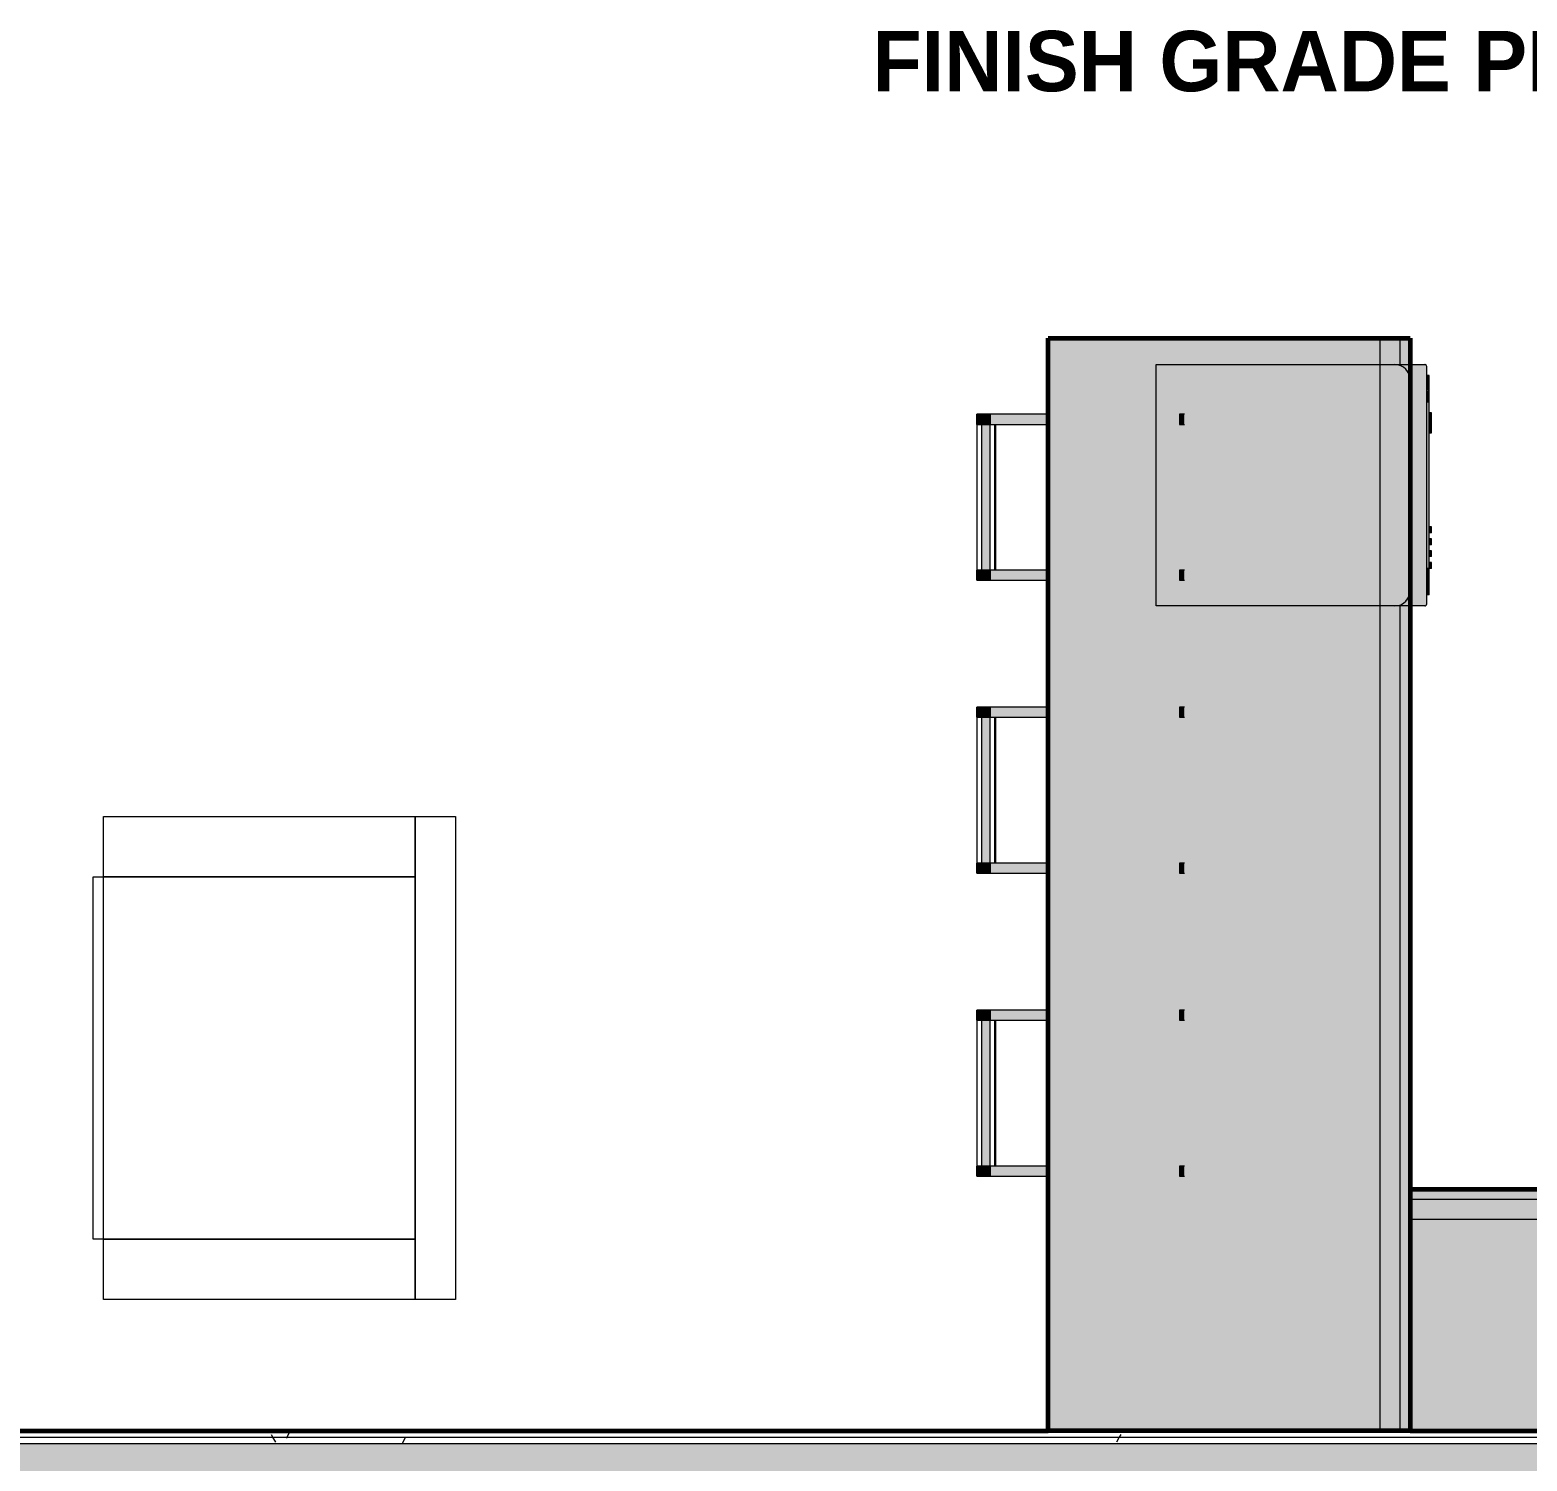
# Model space of a CAD drawing. Header units: inches. Extents: x -4061 to -1937, y 9836 to 11171.
# Drawn here: x -3716.2 to -3567.4, y 10550.2 to 10692.4 of the extents above; entities that cross this region are included whole.
import ezdxf

# ---------------------------------------------------------------- set-up
doc = ezdxf.new("R2010")
doc.units = ezdxf.units.IN
doc.header["$MEASUREMENT"] = 0
for name, color, linetype, lineweight in [('0-1', 7, 'Continuous', 5), ('0-2', 250, 'Continuous', 9), ('A-WALL', 113, 'Continuous', 18), ('A-WALL-PATT-4', 111, 'Continuous', 9), ('G-ANNO-TEXT', 231, 'Continuous', 9), ('I-FURN', 30, 'Continuous', 9), ('I-FURN-1', 250, 'Continuous', 9), ('I-FURN-2', 253, 'Continuous', 9), ('I-WALL-2', 2, 'Continuous', 60), ('Q-CASE-1', 253, 'Continuous', 9), ('Q-CASE-2', 10, 'Continuous', 60), ('Q-CASE-3', 250, 'Continuous', 9), ('Q-SPCQ-1', 250, 'Continuous', 9), ('Q-SPCQ-2', 55, 'Continuous', 9)]:
    doc.layers.add(name, color=color, linetype=linetype, lineweight=lineweight)
doc.styles.add('Century Gothic_B', font='GOTHICB.TTF', dxfattribs={"height": 6})
pattern_1 = [(0, (-88.066, -241.96), (20.48, 5.12), [0.845, -14.515, 0.845, -14.515, -81.92]), (0, (-88.066, -241.96), (20.48, 5.12), [-30.72, 0.845, -29.875, 0.845, -14.515, -35.84]), (0, (-88.066, -241.96), (20.48, 5.12), [-76.8, 0.845, -9.395, 0.845, -24.755]), (120, (-80.386, -239.4), (-14.67405, 15.1762003), [0.845, -14.515, 0.845, -14.515, -81.92]), (120, (-80.386, -239.4), (-14.67405, 15.1762003), [-30.72, 0.845, -29.875, 0.845, -14.515, -35.84]), (120, (-80.386, -239.4), (-14.67405, 15.1762003), [-76.8, 0.845, -9.395, 0.845, -24.755]), (240, (-77.826, -229.16), (-5.80595, -20.2962003), [0.845, -14.515, 0.845, -14.515, -81.92]), (240, (-77.826, -229.16), (-5.80595, -20.2962003), [-30.72, 0.845, -29.875, 0.845, -14.515, -35.84]), (240, (-77.826, -229.16), (-5.80595, -20.2962003), [-76.8, 0.845, -9.395, 0.845, -24.755])]

# ---------------------------------------------------------------- blocks, each defined once
blk = doc.blocks.new('OD_CW_Base Cabinet - OD_CW_Base Cabinet-1862514-ENLARGED RCP - 2ND FLOOR PLAN - WEST')
at = {"layer": 'Q-CASE-1'}
h = blk.add_hatch(color=256, dxfattribs=at)
h.paths.add_polyline_path([(109.34, 12), (27.34, 12), (27.34, 11), (109.34, 11)], flags=0)
h.paths.add_polyline_path([(3.34, 12), (0.74, 12), (0.74, 11), (3.34, 11), (3.34, 11.95)], flags=0)
h = blk.add_hatch(color=256, dxfattribs=at)
h.paths.add_polyline_path([(109.34, 11), (27.34, 11), (27.34, 9), (109.34, 9)], flags=0)
h.paths.add_polyline_path([(3.34, 10.7), (3.34, 11), (0.74, 11), (0.74, 9), (3.34, 9), (3.34, 10.43)], flags=0)
h = blk.add_hatch(color=256, dxfattribs=at)
h.paths.add_polyline_path([(109.34, -10.44), (109.34, 9), (0.74, 9), (0.74, -24), (109.34, -24), (109.34, -10.94)], flags=0)
h.paths.add_polyline_path([(84.03, -10.61), (84.03, -10.94), (83.03, -10.94), (83.03, -10.44), (84.03, -10.44)], flags=0)
h.paths.add_polyline_path([(68.53, -10.44), (68.53, -10.94), (67.53, -10.94), (67.53, -10.44)], flags=0)
h.paths.add_polyline_path([(53.91, -10.44), (53.91, -10.94), (52.91, -10.94), (52.91, -10.44)], flags=0)
h.paths.add_polyline_path([(38.41, -10.44), (38.41, -10.94), (37.41, -10.94), (37.41, -10.44)], flags=0)
h.paths.add_polyline_path([(24.79, -10.44), (24.79, -10.94), (23.79, -10.94), (23.79, -10.44)], flags=0)
h.paths.add_polyline_path([(9.29, -10.44), (9.29, -10.94), (8.29, -10.94), (8.29, -10.44)], flags=0)
at = {"layer": 'Q-CASE-2'}
for p, q in [((0.74, -24), (0.74, 12)), ((0.74, 12), (109.34, 12)), ((109.34, 12), (109.34, -24)), ((109.34, -24), (0.74, -24))]:
    blk.add_line(p, q, dxfattribs=at)
at = {"layer": 'Q-CASE-3'}
for p, q in [((0.74, 12), (0.74, 11)), ((3.34, 12), (0.74, 12)), ((88.34, 12), (27.34, 12)), ((109.34, 11), (109.34, 12)), ((3.34, 11), (0.74, 11)), ((0.74, 11), (0.74, 9)), ((3.34, 11), (0.74, 11)), ((109.34, 11), (27.34, 11)), ((109.34, 11), (27.34, 11)), ((109.34, 9), (109.34, 11)), ((0.74, 9), (0.74, -24)), ((109.34, 9), (0.74, 9)), ((109.34, -24), (109.34, 9)), ((109.34, -24), (0.74, -24))]:
    blk.add_line(p, q, dxfattribs=at)
blk = doc.blocks.new('OD_CW_Base Cabinet - OD_CW_Base Cabinet-1445614-ENLARGED RCP - 2ND FLOOR PLAN - WEST')
at = {"layer": 'Q-CASE-1'}
blk.add_hatch(color=256, dxfattribs=at).paths.add_polyline_path([(70.36, 24), (0.74, 24), (0.74, 3), (70.36, 3), (70.36, 18.68)], flags=0)
h = blk.add_hatch(color=256, dxfattribs=at)
h.paths.add_polyline_path([(56.55, 3), (39.27, 3), (39.27, 1), (70.36, 1), (70.36, 3)], flags=0)
h.paths.add_polyline_path([(0.74, 3), (0.74, 1), (15.27, 1), (15.27, 3)], flags=0)
h = blk.add_hatch(color=256, dxfattribs=at)
h.paths.add_polyline_path([(54.78, 1), (39.27, 1), (39.27, 0), (70.36, 0), (70.36, 1)], flags=0)
h.paths.add_polyline_path([(0.74, 1), (0.74, 0), (15.27, 0), (15.27, 1)], flags=0)
at = {"layer": 'Q-CASE-2'}
for p, q in [((70.36, 24), (0.74, 24)), ((0.74, 24), (0.74, 0)), ((70.36, 0), (70.36, 24)), ((0.74, 0), (70.36, 0))]:
    blk.add_line(p, q, dxfattribs=at)
at = {"layer": 'Q-CASE-3'}
for p, q in [((0.74, 24), (0.74, 3)), ((0.74, 24), (70.36, 24)), ((70.36, 3), (70.36, 24)), ((0.74, 3), (0.74, 1)), ((0.74, 3), (70.36, 3)), ((70.36, 1), (70.36, 3)), ((0.74, 1), (0.74, 0)), ((0.74, 1), (15.27, 1)), ((0.74, 1), (15.27, 1)), ((0.74, 0), (15.27, 0)), ((39.27, 1), (70.36, 1)), ((39.27, 1), (70.36, 1)), ((39.27, 0), (70.36, 0)), ((70.36, 0), (70.36, 1))]:
    blk.add_line(p, q, dxfattribs=at)
blk = doc.blocks.new('Dishwasher_15404 - 34_ counter-1372825-ENLARGED RCP - 2ND FLOOR PLAN - WEST')
at = {"layer": 'Q-SPCQ-2'}
for points in [[(23.68, -24), (24.08, -23.95), (24.46, -23.79), (24.83, -23.48), (25.07, -23.15), (25.2, -22.77), (25.25, -22.23), (25.25, -1.57), (25.17, -1.1), (24.98, -0.71), (24.74, -0.42), (24.46, -0.21), (24.05, -0.05), (23.68, 0), (22.25, 0), (22.25, -24)], [(26.59, -24), (26.73, -23.98), (26.82, -23.94), (26.87, -23.8), (26.87, -0.15), (26.82, -0.06), (26.68, 0), (25.25, 0), (25.25, -24), (25.8, -24)], [(27.12, -2.61), (27.12, -1.09), (26.87, -1.09), (26.87, -2.61)], [(26.87, -3.81), (27.12, -3.81), (27.12, -2.61), (26.87, -2.63), (26.87, -3.56)], [(27.12, -20.19), (27.12, -3.81), (26.87, -3.81), (26.87, -20.19)], [(27.37, -5.81), (27.37, -4.82), (27.12, -4.82), (27.12, -5.81)], [(27.37, -6.79), (27.37, -5.81), (27.12, -5.81), (27.12, -6.79)], [(27.37, -16.74), (27.37, -16.15), (27.12, -16.15), (27.12, -16.74)], [(27.12, -17.92), (27.37, -17.92), (27.37, -17.33), (27.12, -17.33), (27.12, -17.53)], [(27.37, -19.1), (27.37, -18.51), (27.12, -18.51), (27.12, -19.1)], [(27.12, -21.39), (27.12, -20.19), (26.87, -20.19), (26.87, -21.39)], [(27.37, -20.28), (27.37, -19.69), (27.12, -19.69), (27.12, -20.28)], [(26.87, -22.91), (27.12, -22.91), (27.12, -21.39), (26.87, -21.39), (26.87, -22.23)]]:
    blk.add_hatch(color=256, dxfattribs=at).paths.add_polyline_path(points, flags=0)
h = blk.add_hatch(color=256, dxfattribs=at)
h.paths.add_polyline_path([(23.68, -24), (25.25, -24), (25.25, -22.43), (25.2, -22.83), (24.96, -23.33), (24.74, -23.58), (24.46, -23.79), (24.05, -23.95)], flags=0)
h.paths.add_polyline_path([(25.25, -1.57), (25.25, 0), (23.68, 0), (24.08, -0.05), (24.46, -0.21), (24.83, -0.52), (25.04, -0.79), (25.22, -1.25)], flags=0)
h = blk.add_hatch(color=256, dxfattribs=at)
h.paths.add_polyline_path([(25.07, -23.15), (25.12, -23.05), (25.13, -22.98)], flags=0)
h.paths.add_polyline_path([(25.2, -22.8), (25.22, -22.75), (25.2, -22.78)], flags=0)
h.paths.add_polyline_path([(25, -0.74), (24.96, -0.67), (24.98, -0.71)], flags=0)
at = {"layer": 'Q-SPCQ-1'}
for p, q in [((0, -24), (0, 0)), ((0, 0), (23.68, 0)), ((23.68, 0), (25.25, 0)), ((25.25, 0), (26.68, 0)), ((25.25, 0), (25.25, -1.57)), ((26.87, -0.2), (26.87, -23.8)), ((27.12, -1.09), (26.87, -1.09)), ((27.12, -2.61), (27.12, -1.09)), ((25.25, -1.57), (25.25, -22.43)), ((27.12, -3.81), (27.12, -2.61)), ((27.12, -20.19), (27.12, -3.81)), ((27.37, -4.82), (27.12, -4.82)), ((27.37, -5.81), (27.37, -4.82)), ((27.37, -6.79), (27.37, -5.81)), ((27.12, -6.79), (27.37, -6.79)), ((27.37, -16.15), (27.12, -16.15)), ((27.37, -16.74), (27.37, -16.15)), ((27.37, -16.74), (27.12, -16.74)), ((27.37, -17.33), (27.12, -17.33)), ((27.37, -17.92), (27.37, -17.33)), ((27.37, -17.92), (27.12, -17.92)), ((27.37, -18.51), (27.12, -18.51)), ((27.37, -19.1), (27.12, -19.1)), ((27.37, -19.1), (27.37, -18.51)), ((27.37, -19.69), (27.12, -19.69)), ((27.12, -21.39), (27.12, -20.19)), ((27.37, -20.28), (27.12, -20.28)), ((27.37, -20.28), (27.37, -19.69)), ((27.12, -22.91), (27.12, -21.39)), ((25.25, -22.43), (25.25, -24)), ((27.12, -22.91), (26.87, -22.91)), ((23.68, -24), (0, -24)), ((25.25, -24), (23.68, -24)), ((26.68, -24), (25.25, -24))]:
    blk.add_line(p, q, dxfattribs=at)
for centre, radius, start, end in [((26.68, -0.2), 0.197, 0, 90), ((23.68, -1.57), 1.57, 0, 90), ((23.68, -1.57), 1.57, 32.077, 42.3359), ((23.68, -1.57), 1.57, 17.8182, 27.5266), ((23.68, -1.57), 1.57, 0, 13.6425), ((26.68, -0.2), 0.197, 15, 75), ((23.68, -22.43), 1.57, 270, 0), ((23.68, -22.43), 1.57, 317.6641, 327.923), ((23.68, -22.43), 1.57, 332.4734, 342.1818), ((23.68, -22.43), 1.57, 346.3575, 0), ((26.68, -23.8), 0.197, 270, 0)]:
    blk.add_arc(centre, radius, start, end, dxfattribs=at)
blk = doc.blocks.new('Bar_Stool_6722_1_ - Bar_Stool_6722_1_-1372833-ENLARGED RCP - 2ND FLOOR PLAN - WEST')
at = {"layer": 'I-FURN-2'}
for points in [[(0, -0.46), (0, -0.75), (1, -0.75), (1, 0), (0, 0)], [(15.5, 0), (15.5, -0.75), (16.5, -0.75), (16.5, 0), (16, 0)], [(0, -0.94), (0, -1.3), (1, -1.3), (1, -0.75), (0, -0.75)], [(0, -1.3), (0, -7.07), (1, -7.07), (1, -1.3)], [(1, -0.75), (1, -1.3), (15.5, -1.3), (15.5, -0.46), (1, -0.46)], [(15.5, -1.3), (16.5, -1.3), (16.5, -0.75), (15.5, -0.75), (15.5, -0.94)], [(15.5, -1.3), (15.5, -7.07), (16.5, -7.07), (16.5, -1.3)], [(0, -20.63), (1, -20.63), (1, -20.14), (0, -20.14)], [(15.5, -20.63), (16.5, -20.63), (16.5, -20.14), (15.5, -20.14)]]:
    blk.add_hatch(color=256, dxfattribs=at).paths.add_polyline_path(points, flags=0)
at = {"layer": 'I-FURN-1'}
for p, q in [((0, 0), (0, -0.75)), ((0, 0), (1, 0)), ((1, -0.75), (1, 0)), ((0, -0.75), (0, -1.3)), ((1, -0.75), (0, -0.75)), ((0, -1.3), (0, -7.07)), ((1, -1.3), (0, -1.3)), ((15.5, 0), (1, 0)), ((15.5, -0.46), (1, -0.46)), ((1, -1.3), (1, -0.75)), ((1, -1.3), (15.5, -1.3)), ((1, -7.07), (1, -1.3)), ((15.5, 0), (15.5, -0.75)), ((15.5, 0), (16.5, 0)), ((15.5, -0.75), (15.5, -1.3)), ((16.5, -0.75), (15.5, -0.75)), ((15.5, -1.3), (15.5, -7.07)), ((16.5, -1.3), (15.5, -1.3)), ((16.5, -0.75), (16.5, 0)), ((16.5, -1.3), (16.5, -0.75)), ((16.5, -7.07), (16.5, -1.3)), ((15.5, -1.73), (1, -1.73)), ((15.5, -1.83), (1, -1.83)), ((0, -20.14), (0, -20.63)), ((1, -20.14), (0, -20.14)), ((1, -20.63), (1, -20.14)), ((15.5, -20.14), (15.5, -20.63)), ((16.5, -20.14), (15.5, -20.14)), ((16.5, -20.63), (16.5, -20.14))]:
    blk.add_line(p, q, dxfattribs=at)
blk = doc.blocks.new('Couch-Both_Arms-Generic - 2-1523460-ENLARGED RCP - 2ND FLOOR PLAN - WEST')
at = {"layer": 'I-FURN'}
for p, q in [((-18, 18.5), (18, 18.5)), ((-18, -13.5), (-18, 18.5)), ((18, 18.5), (18, -13.5)), ((-24, 17.5), (-18, 17.5)), ((-24, -13.5), (-24, 17.5)), ((-18, 17.5), (-18, -13.5)), ((18, 17.5), (24, 17.5)), ((18, -13.5), (18, 17.5)), ((24, 17.5), (24, -13.5)), ((-24, -13.5), (24, -13.5)), ((-18, -13.5), (-24, -13.5)), ((18, -13.5), (-18, -13.5)), ((24, -13.5), (18, -13.5))]:
    blk.add_line(p, q, dxfattribs=at)
at = {"layer": 'I-FURN-1'}
for p, q in [((-24, 17.5), (24, 17.5)), ((-24, -17.5), (-24, 17.5)), ((24, 17.5), (24, -17.5)), ((24, -17.5), (-24, -17.5))]:
    blk.add_line(p, q, dxfattribs=at)
blk = doc.blocks.new('CTR - 1st Phase - Unit Layouts_rvt-1-ENLARGED RCP - 2ND FLOOR PLAN - WEST')
at = {"layer": '0-2'}
for name, p, rotation in [('OD_CW_Base Cabinet - OD_CW_Base Cabinet-1862514-ENLARGED RCP - 2ND FLOOR PLAN - WEST', (-3590.97, 10662.53), 269.9999999999955), ('Bar_Stool_6722_1_ - Bar_Stool_6722_1_-1372833-ENLARGED RCP - 2ND FLOOR PLAN - WEST', (-3622.05, 10637.74), 89.99999999990284), ('Bar_Stool_6722_1_ - Bar_Stool_6722_1_-1372833-ENLARGED RCP - 2ND FLOOR PLAN - WEST', (-3622.05, 10608.62), 89.99999999990284), ('Couch-Both_Arms-Generic - 2-1523460-ENLARGED RCP - 2ND FLOOR PLAN - WEST', (-3691.4, 10590.26), 90.00000000000914), ('Bar_Stool_6722_1_ - Bar_Stool_6722_1_-1372833-ENLARGED RCP - 2ND FLOOR PLAN - WEST', (-3622.05, 10578.5), 89.99999999990284), ('OD_CW_Base Cabinet - OD_CW_Base Cabinet-1445614-ENLARGED RCP - 2ND FLOOR PLAN - WEST', (-3508.61, 10577.19), 180)]:
    blk.add_blockref(name, p, dxfattribs=dict(at, rotation=rotation))
blk.add_blockref('Dishwasher_15404 - 34_ counter-1372825-ENLARGED RCP - 2ND FLOOR PLAN - WEST', (-3604.22, 10659.19), dxfattribs=at)

msp = doc.modelspace()

# ---------------------------------------------------------------- hatches: boundary and pattern name
at = {"layer": 'A-WALL-PATT-4'}
h = msp.add_hatch(dxfattribs=at)
h.set_pattern_fill('FP_1', color=256, style=0, pattern_type=2)
h.set_pattern_definition(pattern_1)
h.paths.add_polyline_path([(-3718.14, 10552.56), (-3483.97, 10552.56), (-3483.97, 10553.19), (-3852.47, 10553.19), (-3852.47, 10552.56), (-3727.29, 10552.56)], flags=0)
h = msp.add_hatch(dxfattribs=at)
h.set_pattern_fill('FP_1', color=256, style=0, pattern_type=2)
h.set_pattern_definition(pattern_1)
h.paths.add_polyline_path([(-3709.9, 10551.94), (-3483.35, 10551.94), (-3483.35, 10552.56), (-3852.47, 10552.56), (-3852.47, 10551.94), (-3718.14, 10551.94)], flags=0)
h = msp.add_hatch(dxfattribs=at)
h.set_pattern_fill('FP_4', color=256, style=0, pattern_type=2)
h.set_pattern_definition([(161.57, (-87.746, -241.64), (-2.560496185, -0.000537386), [0, -18.214, 2.022, 0]), (18.43, (-88.386, -241.64), (-2.560496185, 0.000537386), [0, -18.214, 2.022, 0]), (108.43, (-87.746, -241.64), (1.27922091, -6.400876726), [6.07, -14.166]), (71.57, (-88.386, -241.64), (1.27922091, 6.400876726), [6.07, -14.166])])
h.paths.add_polyline_path([(-3852.47, 10548.44), (-3482.72, 10548.44), (-3482.72, 10551.94), (-3852.47, 10551.94)], flags=0)

# ---------------------------------------------------------------- linework, layer by layer
at = {"layer": 'A-WALL'}
for p, q in [((-3852.47, 10552.56), (-3483.35, 10552.56)), ((-3852.47, 10551.94), (-3482.72, 10551.94))]:
    msp.add_line(p, q, dxfattribs=at)
at = {"layer": 'I-WALL-2'}
msp.add_line((-3728.41, 10553.19), (-3614.97, 10553.19), dxfattribs=at)

# ---------------------------------------------------------------- block references
at = {"layer": '0-1'}
msp.add_blockref('CTR - 1st Phase - Unit Layouts_rvt-1-ENLARGED RCP - 2ND FLOOR PLAN - WEST', (0, 0), dxfattribs=at)

# ---------------------------------------------------------------- texts
at = {"layer": 'G-ANNO-TEXT', "insert": (-3632.44, 10692.35), "char_height": 6, "width": 122.21, "attachment_point": 1, "style": 'Century Gothic_B'}
msp.add_mtext('FINISH GRADE PLYWOOD', dxfattribs=at)

doc.saveas('drawing.dxf')
